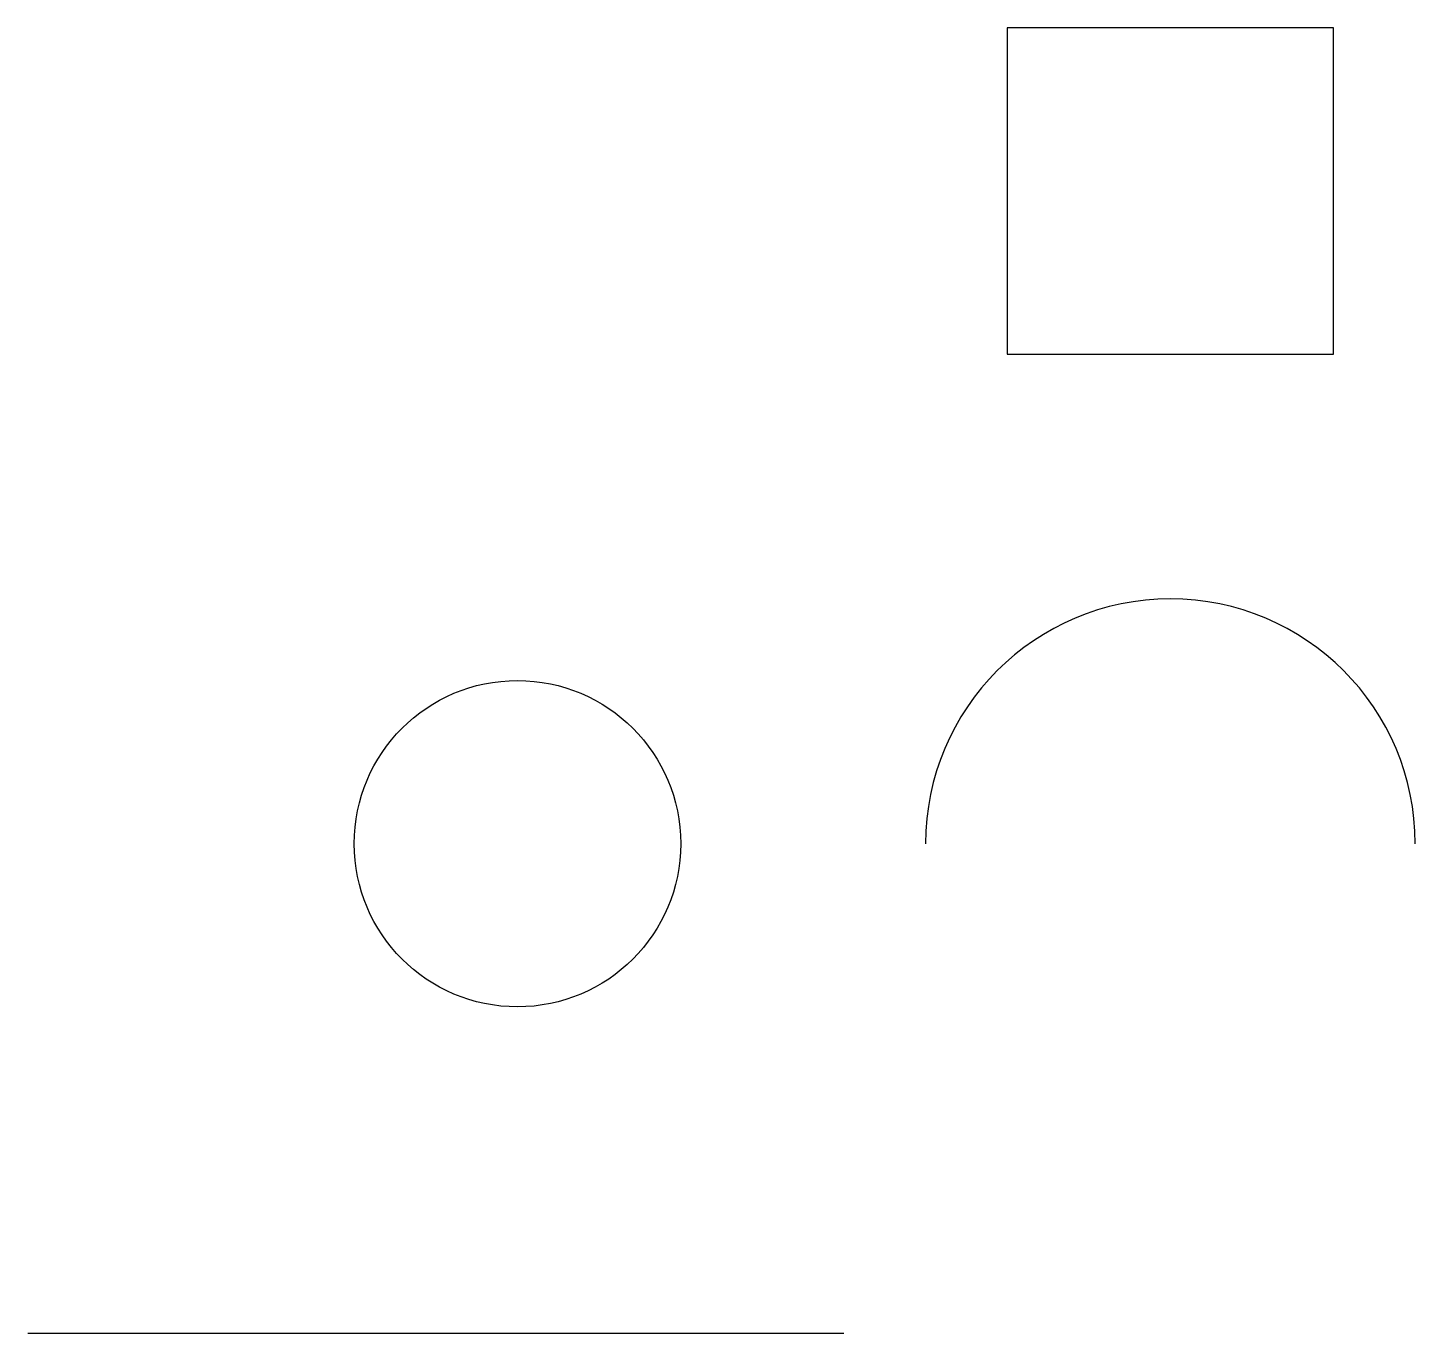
# Model space of a CAD drawing. Header units: metres. Extents: x 0 to 85, y 0 to 80.
import ezdxf

# ---------------------------------------------------------------- set-up
doc = ezdxf.new("R2010")
doc.units = ezdxf.units.M

msp = doc.modelspace()

# ---------------------------------------------------------------- linework, layer by layer
msp.add_line((0, 0), (50, 0))
msp.add_lwpolyline([(60, 60), (80, 60), (80, 80), (60, 80)], close=True)
msp.add_circle((30, 30), 10)
msp.add_arc((70, 30), 15, 0, 180)

doc.saveas('drawing.dxf')
